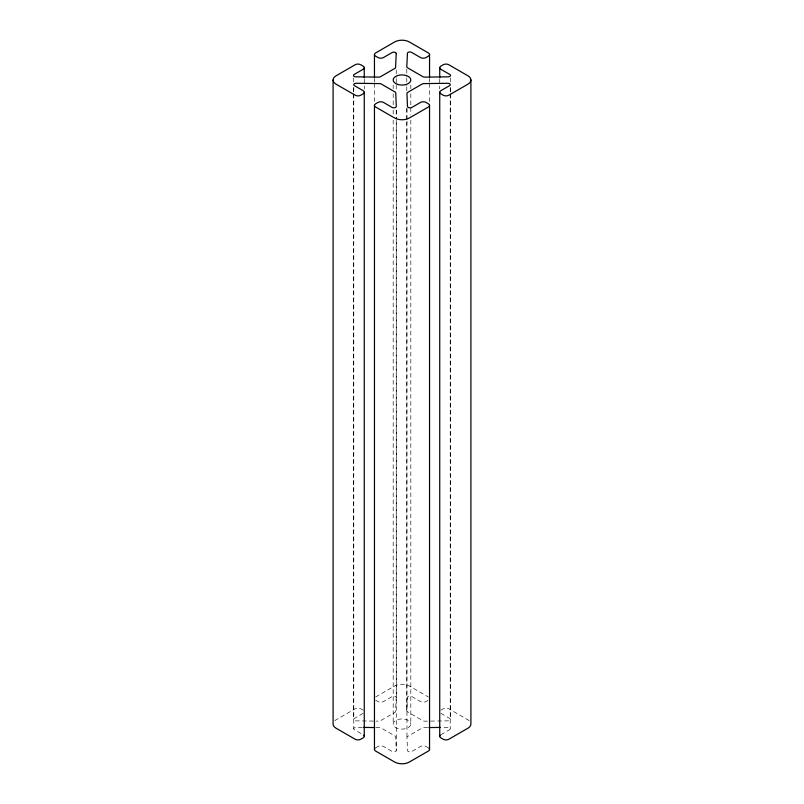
<?xml version="1.0" encoding="UTF-8"?>
<svg xmlns="http://www.w3.org/2000/svg" width="804" height="804" viewBox="0 0 804 804"><rect width="100%" height="100%" fill="white"/><g stroke="black" fill="none" stroke-linecap="round" stroke-linejoin="round"><path stroke-width="0.6" stroke-dasharray="4.02 3.01" d="M396.241 120.138L396.241 697.631L395.568 711.46A2.583 1.497 0 0 1 394.814 712.475L380.543 720.716A2.583 1.497 0 0 1 378.654 721.158L376.262 721.118M440.873 713.329L449.788 718.474A2.422 1.397 0 0 1 450.32 719.982A2.422 1.397 0 0 1 448.129 720.866L424.824 721.168A2.583 1.497 0 0 1 422.934 720.726L407.548 711.841A2.583 1.497 0 0 1 406.794 710.746L407.437 697.359A2.422 1.397 0 0 1 408.965 696.103A2.422 1.397 0 0 1 411.568 696.415L420.512 701.57A3.879 2.241 0 0 0 425.999 701.57L428.411 700.173M375.589 697.008L394.684 685.983A10.351 5.98 0 0 1 409.286 685.963L428.431 697.018M363.127 713.329L354.212 718.474A2.422 1.397 0 0 0 353.68 719.982A2.422 1.397 0 0 0 355.87 720.866L375.056 721.108M375.589 747.861L378.001 746.464A3.879 2.241 0 0 1 383.488 746.464L392.141 751.459A2.422 1.397 0 0 0 394.804 751.75A2.422 1.397 0 0 0 396.271 750.433L396.271 120.208M440.873 710.163L443.295 708.766A3.879 2.241 0 0 1 448.783 708.766L467.878 719.791A10.351 5.98 0 0 1 469.516 721.027M440.873 734.705L449.516 729.72A2.422 1.397 0 0 0 450.039 728.173A2.422 1.397 0 0 0 447.758 727.318L441.486 727.409M427.688 727.58L423.919 727.63A2.583 1.497 0 0 0 422.15 728.072L407.718 736.404A2.583 1.497 0 0 0 406.965 737.489L407.457 750.423A2.583 1.497 0 0 0 409.075 751.78A2.583 1.497 0 0 0 411.869 751.449L420.512 746.464A3.879 2.241 0 0 1 425.999 746.464L428.411 747.861M362.363 727.399L356.242 727.318A2.422 1.397 0 0 0 353.961 728.173A2.422 1.397 0 0 0 354.474 729.71L363.127 734.705M375.84 727.57L379.508 727.62A2.583 1.497 0 0 1 381.277 728.062L395.005 735.982A2.583 1.497 0 0 1 395.759 737.007L396.271 750.433M375.589 700.173L378.001 701.57A3.879 2.241 0 0 0 383.488 701.57L392.101 696.606A2.422 1.397 0 0 1 394.774 696.304A2.422 1.397 0 0 1 396.241 697.631M363.127 710.163L360.705 708.766A3.879 2.241 0 0 0 355.217 708.766L336.122 719.791A10.351 5.98 0 0 0 334.484 721.027M450.491 77.928L450.491 82.953M450.491 87.978L450.491 92.993M450.491 94.249L450.491 719.449M450.23 87.294L450.23 92.319M450.23 93.576L450.23 728.826M439.738 79.013L439.738 89.053M429.547 78.42L429.547 82.189M429.547 83.445L429.547 102.269M410.814 85.003L410.814 88.772M410.814 93.797L410.814 106.349M410.814 107.605L410.814 115.133M410.814 120.158L410.814 724.012A8.814 5.085 0 0 1 397.598 728.424A8.814 5.085 0 0 1 397.598 719.61A8.814 5.085 0 0 1 410.814 724.012M406.965 108.53L406.965 119.826M406.965 121.082L406.965 737.489M406.794 69.224L406.794 76.752M406.794 78.008L406.794 85.546M406.794 86.802L406.794 91.817M406.794 108.138L406.794 710.746M396.271 110.168L396.271 118.952M396.241 69.918L396.241 77.445M396.241 78.702L396.241 83.727M396.241 84.983L396.241 90.008M396.241 110.088L396.241 118.881M393.186 85.003L393.186 88.772M393.186 93.797L393.186 105.093M393.186 110.118L393.186 115.133M393.186 120.158L393.186 724.012M374.453 78.41L374.453 82.179M374.453 83.435L374.453 102.269M364.262 79.013L364.262 89.053M353.77 87.294L353.77 92.319M353.77 93.576L353.77 728.826M353.509 77.928L353.509 82.953M353.509 87.978L353.509 92.993M353.509 94.249L353.509 719.449"/><path stroke-width="1.21" d="M428.944 727.57L440.23 727.419M363.589 727.419L374.614 727.56M470.903 79.988L470.903 724.012A10.351 5.98 0 0 1 467.878 728.243L448.783 739.268A3.879 2.241 0 0 1 443.295 739.268L440.873 737.871A3.879 2.241 0 0 1 440.26 735.168M439.738 67.717L439.738 77.757M439.738 92.259L439.738 736.283M429.547 54.571L429.547 77.164M429.547 105.404L429.547 749.428M374.453 54.561L374.453 77.154M374.453 105.404L374.453 749.439M364.262 67.717L364.262 77.757M364.262 92.259L364.262 736.283M333.097 79.988L333.097 724.012A10.351 5.98 0 0 0 336.122 728.243L355.217 739.268A3.879 2.241 0 0 0 360.705 739.268L363.127 737.871A3.879 2.241 0 0 0 363.74 735.168M429.024 748.323A3.879 2.241 0 0 1 428.431 751.016L409.296 762.061A10.351 5.98 0 0 1 394.684 762.051L375.589 751.026A3.879 2.241 0 0 1 374.965 748.323M396.241 53.597L395.568 67.425A2.583 1.497 0 0 1 394.814 68.44L380.543 76.681A2.583 1.497 0 0 1 378.654 77.124L355.87 76.832A2.422 1.397 0 0 1 353.68 75.948A2.422 1.397 0 0 1 354.212 74.44L363.127 69.295A3.879 2.241 0 0 0 363.127 66.129L360.705 64.732A3.879 2.241 0 0 0 355.217 64.732L336.122 75.757A10.351 5.98 0 0 0 336.122 84.209L355.217 95.234A3.879 2.241 0 0 0 360.705 95.234L363.127 93.837A3.879 2.241 0 0 0 363.127 90.671L354.474 85.676A2.422 1.397 0 0 1 353.961 84.139A2.422 1.397 0 0 1 356.242 83.284L379.508 83.586A2.583 1.497 0 0 1 381.277 84.028L395.005 91.947A2.583 1.497 0 0 1 395.759 92.973L396.271 106.399A2.422 1.397 0 0 1 394.804 107.716A2.422 1.397 0 0 1 392.141 107.424L383.488 102.43A3.879 2.241 0 0 0 378.001 102.43L375.589 103.827A3.879 2.241 0 0 0 375.589 106.992L394.684 118.017A10.351 5.98 0 0 0 409.296 118.027L428.431 106.982A3.879 2.241 0 0 0 428.411 103.827L425.999 102.43A3.879 2.241 0 0 0 420.512 102.43L411.869 107.414A2.583 1.497 0 0 1 409.075 107.746A2.583 1.497 0 0 1 407.457 106.389L406.965 93.465A2.583 1.497 0 0 1 407.718 92.37L422.15 84.038A2.583 1.497 0 0 1 423.919 83.596L447.758 83.294A2.422 1.397 0 0 1 450.039 84.139A2.422 1.397 0 0 1 449.516 85.686L440.873 90.671A3.879 2.241 0 0 0 440.873 93.837L443.295 95.234A3.879 2.241 0 0 0 448.783 95.234L467.878 84.209A10.351 5.98 0 0 0 467.878 75.757L448.783 64.732A3.879 2.241 0 0 0 443.295 64.732L440.873 66.129A3.879 2.241 0 0 0 440.873 69.295L449.788 74.44A2.422 1.397 0 0 1 450.32 75.948A2.422 1.397 0 0 1 448.129 76.832L424.824 77.134A2.583 1.497 0 0 1 422.934 76.692L407.548 67.807A2.583 1.497 0 0 1 406.794 66.712L407.437 53.325A2.422 1.397 0 0 1 408.965 52.069A2.422 1.397 0 0 1 411.568 52.381L420.512 57.536A3.879 2.241 0 0 0 425.999 57.536L428.411 56.139A3.879 2.241 0 0 0 428.431 52.984L409.286 41.939A10.351 5.98 0 0 0 394.684 41.949L375.589 52.974A3.879 2.241 0 0 0 375.589 56.139L378.001 57.536A3.879 2.241 0 0 0 383.488 57.536L392.101 52.572A2.422 1.397 0 0 1 394.774 52.27A2.422 1.397 0 0 1 396.241 53.597M397.598 84.39A8.814 5.085 0 0 0 410.814 79.988A8.814 5.085 0 0 0 397.598 75.576A8.814 5.085 0 0 0 397.598 84.39"/></g></svg>
